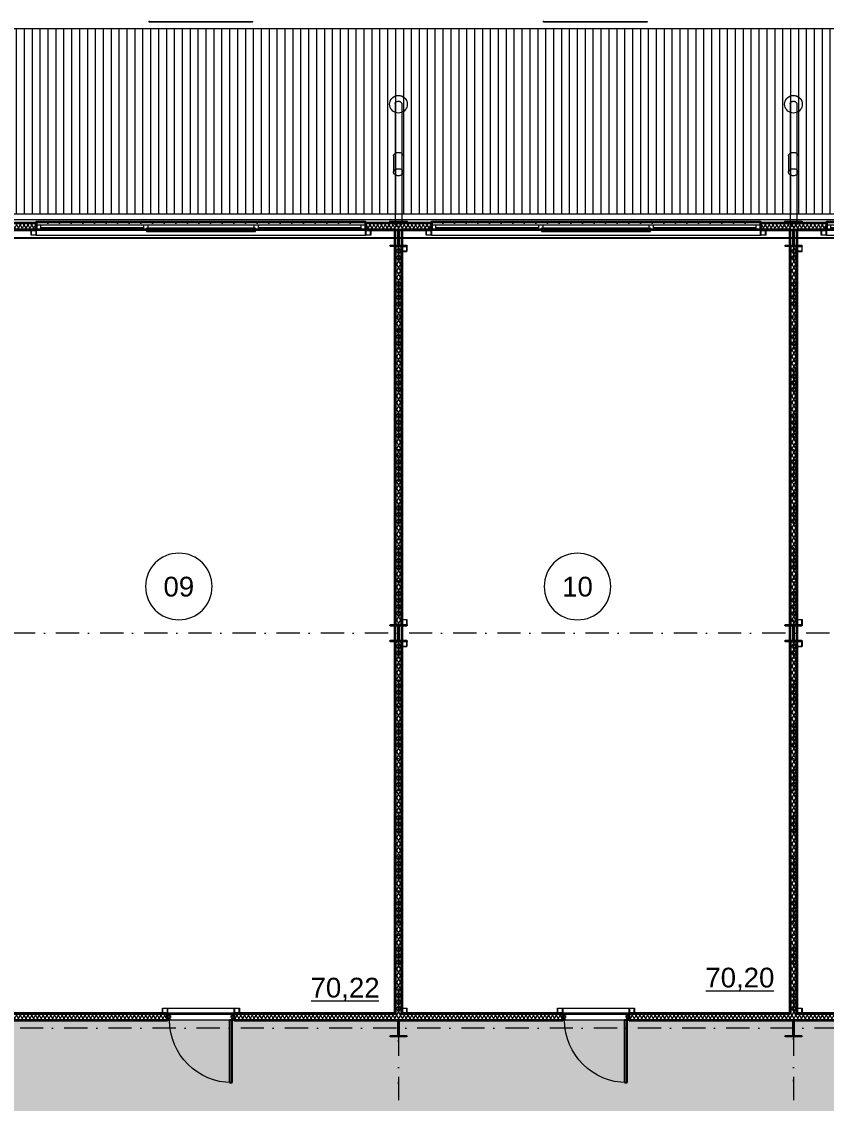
# Model space of a CAD drawing. Header units: millimetres. Extents: x -10605 to 103276, y -15987 to 52426.
# Drawn here: x 64277 to 76500, y 26860 to 43285 of the extents above; entities that cross this region are included whole.
import ezdxf
from ezdxf.enums import TextEntityAlignment as Align

# ---------------------------------------------------------------- set-up
doc = ezdxf.new("R2010")
doc.units = ezdxf.units.MM
doc.header["$MEASUREMENT"] = 0
for name, pattern in [('Dot & Dashed', [670.277762, 352.777767, -176.388884, 0, -141.111112]), ('Крупный пунктир', [634.99999, 0, -634.99999]), ('Пунктирная', [176.388884, 0, -176.388884])]:
    doc.linetypes.add(name, pattern=pattern)
for name, color, linetype, lineweight in [('0_Ном._пера__200', 7, 'Continuous', 0), ('0_Ном._пера__98', 7, 'Continuous', 25), ('Двери Archicad_Ном._пера__3', 7, 'Continuous', 0), ('Двери Archicad_Ном._пера__97', 7, 'Continuous', 35), ('Двери Archicad_Ном._пера__98', 7, 'Continuous', 25), ('Металлический каркас здания_Ном._пера__98', 7, 'Continuous', 25), ('Металлический каркас здания_Ном._пера__99', 7, 'Continuous', 15), ('Окна Archicad_Ном._пера__100', 7, 'Continuous', 9), ('Окна Archicad_Ном._пера__3', 7, 'Continuous', 0), ('Окна Archicad_Ном._пера__97', 7, 'Continuous', 35), ('Оси_Ном._пера__200', 7, 'Continuous', 0), ('Паспорта Зон Archicad_Ном._пера__100', 7, 'Continuous', 9), ('Стены _Ном._пера__200', 7, 'Continuous', 0), ('Стены _Ном._пера__97', 7, 'Continuous', 35), ('Стены _Ном._пера__99', 7, 'Continuous', 15)]:
    doc.layers.add(name, color=color, linetype=linetype, lineweight=lineweight)
for name, color, linetype, lineweight, true_color in [('0_Ном._пера__92', 7, 'Continuous', 20, 0xc2e9e9e9), ('Зоны_Ном._пера__121', 7, 'Continuous', 35, 0xc2deab72), ('Зоны_Ном._пера__2', 7, 'Continuous', 0, 0xc2747474), ('Стены _Ном._пера__94', 7, 'Continuous', 5, 0xc29f9f9f)]:
    doc.layers.add(name, color=color, linetype=linetype, lineweight=lineweight, true_color=true_color)
for name, color, linetype in [('Двери Archicad', 7, 'Continuous'), ('Зоны', 7, 'Continuous'), ('Металлический каркас здания', 7, 'Continuous'), ('Окна Archicad', 7, 'Continuous'), ('Оси', 7, 'Continuous'), ('Стены', 7, 'Continuous')]:
    doc.layers.add(name, color=color, linetype=linetype)
doc.styles.add('РЎР“Р•РќР•Р\xa0РР\xa0_РЎРўРР›Р¬_1', font='arial.ttf')
pattern_1 = [(60, (0, 0), (-43.30127, 25), []), (120, (0, 0), (43.30127, 25), [])]
pattern_2 = [(90, (0, 0), (-60, 0), [])]

# ---------------------------------------------------------------- blocks, each defined once
blk = doc.blocks.new('Перекрытие_1', base_point=(98125, 40125))
at = {"layer": '0_Ном._пера__200', "color": 7, "linetype": 'Continuous', "lineweight": 0, "flags": 128}
blk.add_lwpolyline([(98125, 40125), (51875, 40125), (51875, 29425), (46123, 29425), (46123, 40125), (-125, 40125), (-125, -125), (46125, -125), (46125, 10575), (51875, 10575), (51875, -125), (98125, -125)], close=True, dxfattribs=at)
blk = doc.blocks.new('Стена_11', base_point=(76000, 28125))
at = {"layer": 'Стены', "linetype": 'Continuous', "lineweight": 0, "true_color": 0x000000}
h = blk.add_hatch(dxfattribs=at)
h.set_pattern_fill('Batt_Insulation__3_', color=18, style=0, pattern_type=2)
h.set_pattern_definition(pattern_1)
h.paths.add_polyline_path([(76050, 28125), (76050, 33875), (75950, 33875), (75950, 28125)])
h = blk.add_hatch(dxfattribs=at)
h.set_pattern_fill('Batt_Insulation__3_', color=18, style=0, pattern_type=2)
h.set_pattern_definition(pattern_1)
h.paths.add_polyline_path([(76050, 28125), (75955, 28125), (75955, 28115), (76050, 28115)])
at = {"layer": 'Стены _Ном._пера__97', "color": 7, "linetype": 'Continuous', "lineweight": 35, "flags": 128}
for points in [[(76050, 33875), (75950, 33875)], [(75950, 33875), (75950, 28225)], [(76050, 28225), (76050, 33875)], [(75950, 28125), (76050, 28125)]]:
    blk.add_lwpolyline(points, dxfattribs=at)
blk = doc.blocks.new('Стена_14', base_point=(70000, 28125))
at = {"layer": 'Стены', "linetype": 'Continuous', "lineweight": 0, "true_color": 0x000000}
h = blk.add_hatch(dxfattribs=at)
h.set_pattern_fill('Batt_Insulation__3_', color=18, style=0, pattern_type=2)
h.set_pattern_definition(pattern_1)
h.paths.add_polyline_path([(70050, 28125), (70050, 33875), (69950, 33875), (69950, 28125)])
h = blk.add_hatch(dxfattribs=at)
h.set_pattern_fill('Batt_Insulation__3_', color=18, style=0, pattern_type=2)
h.set_pattern_definition(pattern_1)
h.paths.add_polyline_path([(70050, 28125), (69955, 28125), (69955, 28115), (70050, 28115)])
at = {"layer": 'Стены _Ном._пера__97', "color": 7, "linetype": 'Continuous', "lineweight": 35, "flags": 128}
for points in [[(70050, 33875), (69950, 33875)], [(69950, 33875), (69950, 28225)], [(70050, 28225), (70050, 33875)], [(69950, 28125), (70050, 28125)]]:
    blk.add_lwpolyline(points, dxfattribs=at)
blk = doc.blocks.new('Стена_43', base_point=(76000, 34125))
at = {"layer": 'Стены', "linetype": 'Continuous', "lineweight": 0, "true_color": 0x000000}
h = blk.add_hatch(dxfattribs=at)
h.set_pattern_fill('Batt_Insulation__3_', color=18, style=0, pattern_type=2)
h.set_pattern_definition(pattern_1)
h.paths.add_polyline_path([(76050, 34125), (76050, 39875), (75950, 39875), (75950, 34125)])
at = {"layer": 'Стены _Ном._пера__97', "color": 7, "linetype": 'Continuous', "lineweight": 35, "flags": 128}
for points in [[(76050, 39875), (75950, 39875)], [(75950, 39875), (75950, 34125)], [(76050, 34125), (76050, 39875)], [(75950, 34125), (76050, 34125)]]:
    blk.add_lwpolyline(points, dxfattribs=at)
blk = doc.blocks.new('Стена_47', base_point=(70000, 34125))
at = {"layer": 'Стены', "linetype": 'Continuous', "lineweight": 0, "true_color": 0x000000}
h = blk.add_hatch(dxfattribs=at)
h.set_pattern_fill('Batt_Insulation__3_', color=18, style=0, pattern_type=2)
h.set_pattern_definition(pattern_1)
h.paths.add_polyline_path([(70050, 34125), (70050, 39875), (69950, 39875), (69950, 34125)])
at = {"layer": 'Стены _Ном._пера__97', "color": 7, "linetype": 'Continuous', "lineweight": 35, "flags": 128}
for points in [[(70050, 39875), (69950, 39875)], [(69950, 39875), (69950, 34125)], [(70050, 34125), (70050, 39875)], [(69950, 34125), (70050, 34125)]]:
    blk.add_lwpolyline(points, dxfattribs=at)
blk = doc.blocks.new('Лист Профилированный 27')
at = {"layer": 'Стены _Ном._пера__94', "linetype": 'Continuous', "lineweight": 5, "true_color": 0x9f9f9f}
h = blk.add_hatch(dxfattribs=at)
h.set_pattern_fill('Barabбs_tйglakц_бllу_dupla', color=253, style=0, pattern_type=2)
h.set_pattern_definition([(90, (0, 0), (-120, 0), [])])
h.paths.add_polyline_path([(0, 200), (0, 0), (90395, 0), (90395, 200), (90395, 2610), (90395, 2809), (0, 2809), (0, 2610)])
at = {"layer": 'Стены _Ном._пера__99', "color": 7, "linetype": 'Continuous', "lineweight": 15, "flags": 128}
blk.add_lwpolyline([(0, 200), (0, 0), (90395, 0), (90395, 200), (90395, 2610), (90395, 2809), (0, 2809), (0, 2610)], close=True, dxfattribs=at)
blk = doc.blocks.new('Конструктор Кровли 27')
at = {"layer": '0_Ном._пера__92', "color": 254, "linetype": 'Continuous', "lineweight": 20, "true_color": 0xe9e9e9, "flags": 128}
blk.add_lwpolyline([(0, 46123), (0, 0), (40000, 0), (40000, 46125), (29425, 46125), (29425, 51875), (40000, 51875), (40000, 98000), (0, 98000), (0, 51875), (10575, 51875), (10575, 46123)], close=True, dxfattribs=at)
blk = doc.blocks.new('Колонна SHS ГК 27')
at = {"layer": 'Металлический каркас здания_Ном._пера__99', "linetype": 'Continuous', "lineweight": 0, "true_color": 0xffffff}
h = blk.add_hatch(dxfattribs=at)
h.set_pattern_fill('Barabбs_tйglakц_бllу', style=0, pattern_type=2)
h.set_pattern_definition(pattern_2)
h.paths.add_polyline_path([(-40, -40), (40, -40), (40, 40), (-40, 40)])
h.paths.add_polyline_path([(-36.4, -36.4), (-36.4, 36.4), (36.4, 36.4), (36.4, -36.4)], flags=0)
at = {"layer": 'Металлический каркас здания_Ном._пера__99', "color": 7, "linetype": 'Continuous', "lineweight": 15}
for p, q in [((40, 40), (-40, 40)), ((-40, 40), (-40, -40)), ((-36.4, -36.4), (-36.4, 36.4)), ((-36.4, 36.4), (36.4, 36.4)), ((36.4, 36.4), (36.4, -36.4)), ((40, -40), (40, 40)), ((-40, -40), (40, -40)), ((36.4, -36.4), (-36.4, -36.4))]:
    blk.add_line(p, q, dxfattribs=at)
blk = doc.blocks.new('Труба Квадратного Сечения ГК SHS 27')
at = {"layer": 'Металлический каркас здания_Ном._пера__99', "color": 7, "linetype": 'Continuous', "lineweight": 15}
for p, q in [((505, 40), (0, 40)), ((0, 40), (0, 0)), ((0, 0), (0, -40)), ((1010, 40), (505, 40)), ((1010, 0), (1010, 40)), ((1010, -40), (1010, 0)), ((0, -40), (505, -40)), ((505, -40), (1010, -40))]:
    blk.add_line(p, q, dxfattribs=at)
blk = doc.blocks.new('Труба Квадратного Сечения ГК SHS 27_3')
at = {"layer": 'Металлический каркас здания_Ном._пера__99', "color": 7, "linetype": 'Continuous', "lineweight": 15}
for p, q in [((2500, 40), (0, 40)), ((0, 40), (0, 0)), ((0, 0), (0, -40)), ((5000, 40), (2500, 40)), ((5000, 0), (5000, 40)), ((5000, -40), (5000, 0)), ((0, -40), (2500, -40)), ((2500, -40), (5000, -40))]:
    blk.add_line(p, q, dxfattribs=at)
blk = doc.blocks.new('Стена_55', base_point=(3803, 40236))
at = {"layer": 'Стены _Ном._пера__200', "color": 7, "linetype": 'Continuous', "lineweight": 0}
blk.add_line((3803, 40237), (94198, 40237), dxfattribs=at)
at = {"layer": 'Стены _Ном._пера__200', "color": 7, "linetype": 'Continuous', "lineweight": 0, "flags": 128}
for points in [[(94198, 40276), (3803, 40276)], [(3803, 40236), (94198, 40236)]]:
    blk.add_lwpolyline(points, dxfattribs=at)
blk = doc.blocks.new('Кладовая_09_9', base_point=(66931, 34815))
at = {"layer": 'Паспорта Зон Archicad_Ном._пера__100', "color": 7, "linetype": 'Continuous', "lineweight": 9}
blk.add_line((68675, 28418), (69705, 28418), dxfattribs=at)
for start, end in [(0, 180), (180, 0)]:
    blk.add_arc((66665, 34708), 506, start, end, dxfattribs=at)
at = {"layer": 'Паспорта Зон Archicad_Ном._пера__100', "color": 7, "lineweight": 9, "style": 'РЎР“Р•РќР•Р\xa0РР\xa0_РЎРўРР›Р¬_1'}
for tag, p in [('ROOM_NUMBER', (66665, 34706)), ('ROOM_AREA', (69190, 28617))]:
    blk.add_attdef(tag, text='', height=300, dxfattribs=at).set_placement(p, align=Align.MIDDLE_CENTER)
blk = doc.blocks.new('Кладовая_10_10', base_point=(73018, 34869))
at = {"layer": 'Паспорта Зон Archicad_Ном._пера__100', "color": 7, "linetype": 'Continuous', "lineweight": 9}
blk.add_line((74671, 28571), (75700, 28571), dxfattribs=at)
for start, end in [(0, 180), (180, 0)]:
    blk.add_arc((72720, 34708), 506, start, end, dxfattribs=at)
at = {"layer": 'Паспорта Зон Archicad_Ном._пера__100', "color": 7, "lineweight": 9, "style": 'РЎР“Р•РќР•Р\xa0РР\xa0_РЎРўРР›Р¬_1'}
for tag, p in [('ROOM_NUMBER', (72720, 34706)), ('ROOM_AREA', (75186, 28770))]:
    blk.add_attdef(tag, text='', height=300, dxfattribs=at).set_placement(p, align=Align.MIDDLE_CENTER)
blk = doc.blocks.new('Холл_37_39', base_point=(73310, 16745))
at = {"layer": 'Зоны_Ном._пера__2', "linetype": 'Continuous', "lineweight": 0, "true_color": 0x1d1d1d}
h = blk.add_hatch(color=250, dxfattribs=at)
h.paths.add_polyline_path([(93775, 11875), (93775, 28125), (51875, 28125), (51875, 11875)])
h.paths.add_polyline_path([(58125, 18125), (58125, 21875), (87875, 21875), (87875, 18125)], flags=0)
at = {"layer": 'Паспорта Зон Archicad_Ном._пера__100', "color": 7, "lineweight": 9, "style": 'РЎР“Р•РќР•Р\xa0РР\xa0_РЎРўРР›Р¬_1'}
for tag, p in [('ROOM_NUMBER', (73310, 15496)), ('ROOM_AREA', (92885, 12402))]:
    blk.add_attdef(tag, text='', height=300, dxfattribs=at).set_placement(p, align=Align.MIDDLE_CENTER)
blk = doc.blocks.new('Однопольная Дверь 27')
at = {"layer": 'Двери Archicad_Ном._пера__3', "color": 7, "linetype": 'Continuous', "lineweight": 0}
blk.add_arc((475, 0), 950, 90, 180, dxfattribs=at)
at = {"layer": 'Двери Archicad_Ном._пера__97', "color": 7, "linetype": 'Continuous', "lineweight": 35}
for p, q in [((-505, 0), (-505, -70)), ((-505, 0), (-505, -70)), ((505, 0), (505, -70)), ((505, 0), (505, -70)), ((-505, -70), (-505, -100)), ((505, -70), (505, -100))]:
    blk.add_line(p, q, dxfattribs=at)
at = {"layer": 'Двери Archicad_Ном._пера__98', "color": 7, "linetype": 'Continuous', "lineweight": 25}
for p, q in [((435, 0), (435, 950)), ((435, 950), (475, 950)), ((475, 950), (475, 0)), ((-475, 0), (-505, 0)), ((-505, 0), (-505, -70)), ((-475, -40), (-475, 0)), ((475, 0), (435, 0)), ((505, 0), (475, 0)), ((475, 0), (475, -40)), ((505, -70), (505, 0)), ((-505, -70), (-465, -70)), ((-465, -40), (-475, -40)), ((-465, -70), (-465, -40)), ((475, -40), (465, -40)), ((465, -40), (465, -70)), ((465, -70), (505, -70))]:
    blk.add_line(p, q, dxfattribs=at)
blk = doc.blocks.new('Стена_87', base_point=(51875, 28225))
at = {"layer": 'Стены', "linetype": 'Continuous', "lineweight": 0, "true_color": 0x000000}
h = blk.add_hatch(dxfattribs=at)
h.set_pattern_fill('Batt_Insulation__3_', color=18, style=0, pattern_type=2)
h.set_pattern_definition(pattern_1)
h.paths.add_polyline_path([(64050, 28225), (64050, 28125), (66495, 28125), (66495, 28225)])
h = blk.add_hatch(dxfattribs=at)
h.set_pattern_fill('Batt_Insulation__3_', color=18, style=0, pattern_type=2)
h.set_pattern_definition(pattern_1)
h.paths.add_polyline_path([(67505, 28125), (69950, 28125), (69950, 28225), (67505, 28225)])
h = blk.add_hatch(dxfattribs=at)
h.set_pattern_fill('Batt_Insulation__3_', color=18, style=0, pattern_type=2)
h.set_pattern_definition(pattern_1)
h.paths.add_polyline_path([(70050, 28225), (70050, 28125), (72495, 28125), (72495, 28225)])
h = blk.add_hatch(dxfattribs=at)
h.set_pattern_fill('Batt_Insulation__3_', color=18, style=0, pattern_type=2)
h.set_pattern_definition(pattern_1)
h.paths.add_polyline_path([(73505, 28125), (75950, 28125), (75950, 28225), (73505, 28225)])
h = blk.add_hatch(dxfattribs=at)
h.set_pattern_fill('Batt_Insulation__3_', color=18, style=0, pattern_type=2)
h.set_pattern_definition(pattern_1)
h.paths.add_polyline_path([(76050, 28225), (76050, 28125), (78495, 28125), (78495, 28225)])
at = {"layer": 'Стены _Ном._пера__97', "color": 7, "linetype": 'Continuous', "lineweight": 35}
for p, q in [((66495, 28195), (66495, 28225)), ((66495, 28125), (66495, 28195)), ((67505, 28195), (67505, 28225)), ((67505, 28125), (67505, 28195)), ((72495, 28195), (72495, 28225)), ((72495, 28125), (72495, 28195)), ((73505, 28195), (73505, 28225)), ((73505, 28125), (73505, 28195))]:
    blk.add_line(p, q, dxfattribs=at)
at = {"layer": 'Стены _Ном._пера__97', "color": 7, "linetype": 'Continuous', "lineweight": 35, "flags": 128}
for points in [[(66495, 28225), (64050, 28225)], [(64050, 28125), (66495, 28125)], [(69950, 28225), (67505, 28225)], [(67505, 28125), (69950, 28125)], [(72495, 28225), (70050, 28225)], [(70050, 28125), (72495, 28125)], [(75950, 28225), (73505, 28225)], [(73505, 28125), (75950, 28125)], [(78495, 28225), (76050, 28225)], [(76050, 28125), (78495, 28125)]]:
    blk.add_lwpolyline(points, dxfattribs=at)
at = {"layer": 'Двери Archicad', "color": 7, "linetype": 'Continuous', "lineweight": 50, "xscale": -1, "zscale": 1000, "rotation": 180}
for p in [(67000, 28125), (73000, 28125)]:
    blk.add_blockref('Однопольная Дверь 27', p, dxfattribs=at)
blk = doc.blocks.new('Колонна Универсальная 27')
at = {"layer": 'Металлический каркас здания_Ном._пера__98', "linetype": 'Continuous', "lineweight": 0, "true_color": 0xffffff}
h = blk.add_hatch(dxfattribs=at)
h.set_pattern_fill('Barabбs_tйglakц_бllу', style=0, pattern_type=2)
h.set_pattern_definition(pattern_2)
h.paths.add_polyline_path([(-125, -125), (125, -125), (125, -113), (4, -113), (4, 113), (125, 113), (125, 125), (-125, 125), (-125, 113), (-4, 113), (-4, -113), (-125, -113)])
at = {"layer": 'Металлический каркас здания_Ном._пера__98', "color": 7, "linetype": 'Continuous', "lineweight": 25}
for p, q in [((125, 125), (-125, 125)), ((-125, 125), (-125, 113)), ((-125, 113), (-4, 113)), ((-4, 113), (-4, -113)), ((4, -113), (4, 113)), ((4, 113), (125, 113)), ((125, 113), (125, 125)), ((-4, -113), (-125, -113)), ((-125, -113), (-125, -125)), ((-125, -125), (125, -125)), ((125, -113), (4, -113)), ((125, -125), (125, -113))]:
    blk.add_line(p, q, dxfattribs=at)
blk = doc.blocks.new('Стандартный Маркер Сетки_2')
at = {"layer": 'Оси_Ном._пера__200', "color": 7, "linetype": 'Dot & Dashed', "lineweight": 0}
blk.add_line((0, 0), (107930, 0), dxfattribs=at)
at = {"layer": 'Оси_Ном._пера__200', "color": 7, "lineweight": 0, "style": 'РЎР“Р•РќР•Р\xa0РР\xa0_РЎРўРР›Р¬_1'}
blk.add_attdef('AC_MarkerText_1', text='', height=300, dxfattribs=at).set_placement((108330, 150), align=Align.TOP_CENTER)
blk = doc.blocks.new('Стандартный Маркер Сетки_3')
at = {"layer": 'Оси_Ном._пера__200', "color": 7, "linetype": 'Dot & Dashed', "lineweight": 0}
blk.add_line((0, 0), (107930, 0), dxfattribs=at)
at = {"layer": 'Оси_Ном._пера__200', "color": 7, "lineweight": 0, "style": 'РЎР“Р•РќР•Р\xa0РР\xa0_РЎРўРР›Р¬_1'}
blk.add_attdef('AC_MarkerText_1', text='', height=300, dxfattribs=at).set_placement((108330, 150), align=Align.TOP_CENTER)
blk = doc.blocks.new('Стандартный Маркер Сетки')
at = {"layer": 'Оси_Ном._пера__200', "color": 7, "linetype": 'Dot & Dashed', "lineweight": 0}
blk.add_line((0, 0), (107805, 0), dxfattribs=at)
at = {"layer": 'Оси_Ном._пера__200', "color": 7, "lineweight": 0, "style": 'РЎР“Р•РќР•Р\xa0РР\xa0_РЎРўРР›Р¬_1'}
blk.add_attdef('AC_MarkerText_1', text='', height=300, dxfattribs=at).set_placement((108205, 150), align=Align.TOP_CENTER)
blk = doc.blocks.new('3D текст 27_9')
at = {"layer": 'Стены _Ном._пера__99', "color": 7, "linetype": 'Continuous', "lineweight": 15}
for q in [(0, 0), (1571.99, -10)]:
    blk.add_line((1571.99, 0), q, dxfattribs=at)
at = {"layer": 'Стены _Ном._пера__99', "color": 7, "linetype": 'Continuous', "lineweight": 15, "flags": 128}
blk.add_lwpolyline([(0, 0), (0, -10), (1571.99, -10), (1571.99, 0)], close=True, dxfattribs=at)
at = {"layer": 'Стены _Ном._пера__99', "color": 7, "linetype": 'Continuous', "lineweight": 15}
blk.add_point((1571.99, 0), dxfattribs=at)
blk = doc.blocks.new('3D текст 27_8')
at = {"layer": 'Стены _Ном._пера__99', "color": 7, "linetype": 'Continuous', "lineweight": 15}
for q in [(0, 0), (1569.67, -10)]:
    blk.add_line((1569.67, 0), q, dxfattribs=at)
at = {"layer": 'Стены _Ном._пера__99', "color": 7, "linetype": 'Continuous', "lineweight": 15, "flags": 128}
blk.add_lwpolyline([(0, 0), (0, -10), (1569.67, -10), (1569.67, 0)], close=True, dxfattribs=at)
at = {"layer": 'Стены _Ном._пера__99', "color": 7, "linetype": 'Continuous', "lineweight": 15}
blk.add_point((1569.67, 0), dxfattribs=at)
blk = doc.blocks.new('Цилиндр 27')
at = {"layer": 'Стены _Ном._пера__200', "color": 7, "linetype": 'Continuous', "lineweight": 0}
for p, q in [((-33, 17), (-35, 9)), ((-35, 9), (-35, 0)), ((-35, 0), (-35, -9)), ((-31, 25), (-33, 17)), ((-27, 32), (-31, 25)), ((-23, 38), (-27, 32)), ((-18, 43), (-23, 38)), ((-12, 47), (-18, 43)), ((-6, 49), (-12, 47)), ((0, 50), (-6, 49)), ((0, 50), (1831, 50)), ((1798, 17), (1796, 9)), ((1796, 9), (1796, 0)), ((1796, 0), (1796, -9)), ((1801, 25), (1798, 17)), ((1804, 32), (1801, 25)), ((1809, 38), (1804, 32)), ((1814, 43), (1809, 38)), ((1819, 47), (1814, 43)), ((1825, 49), (1819, 47)), ((1831, 50), (1825, 49)), ((1837, 49), (1831, 50)), ((1843, 47), (1837, 49)), ((1849, 43), (1843, 47)), ((1854, 38), (1849, 43)), ((1858, 32), (1854, 38)), ((1862, 25), (1858, 32)), ((1865, 17), (1862, 25)), ((1866, 9), (1865, 17)), ((1867, 0), (1866, 9)), ((1866, -9), (1867, 0)), ((-35, -9), (-33, -17)), ((-33, -17), (-31, -25)), ((-31, -25), (-27, -32)), ((-27, -32), (-23, -38)), ((-23, -38), (-18, -43)), ((-18, -43), (-12, -47)), ((-12, -47), (-6, -49)), ((-6, -49), (0, -50)), ((0, -50), (1831, -50)), ((1796, -9), (1798, -17)), ((1798, -17), (1801, -25)), ((1801, -25), (1804, -32)), ((1804, -32), (1809, -38)), ((1809, -38), (1814, -43)), ((1814, -43), (1819, -47)), ((1819, -47), (1825, -49)), ((1825, -49), (1831, -50)), ((1831, -50), (1837, -49)), ((1837, -49), (1843, -47)), ((1843, -47), (1849, -43)), ((1849, -43), (1854, -38)), ((1854, -38), (1858, -32)), ((1858, -32), (1862, -25)), ((1862, -25), (1865, -17)), ((1865, -17), (1866, -9))]:
    blk.add_line(p, q, dxfattribs=at)
blk = doc.blocks.new('Цилиндр 27_2')
at = {"layer": 'Стены _Ном._пера__200', "color": 7, "linetype": 'Continuous', "lineweight": 0}
for p, q in [((-132, 23), (-134, 0)), ((-126, 46), (-132, 23)), ((-128, 23), (-130, 0)), ((-122, 46), (-128, 23)), ((-116, 67), (-126, 46)), ((-112, 67), (-122, 46)), ((-102, 86), (-116, 67)), ((-99, 86), (-112, 67)), ((-86, 102), (-102, 86)), ((-82, 102), (-99, 86)), ((-67, 116), (-86, 102)), ((-63, 116), (-82, 102)), ((-46, 126), (-67, 116)), ((-42, 126), (-63, 116)), ((-23, 132), (-46, 126)), ((-20, 132), (-42, 126)), ((0, 134), (-23, 132)), ((3, 134), (-20, 132)), ((0, 134), (3, 134)), ((27, 132), (3, 134)), ((49, 126), (27, 132)), ((70, 116), (49, 126)), ((89, 102), (70, 116)), ((106, 86), (89, 102)), ((119, 67), (106, 86)), ((129, 46), (119, 67)), ((135, 23), (129, 46)), ((137, 0), (135, 23)), ((135, -23), (137, 0)), ((-134, 0), (-132, -23)), ((-132, -23), (-126, -46)), ((-130, 0), (-128, -23)), ((-128, -23), (-122, -46)), ((-126, -46), (-116, -67)), ((-122, -46), (-112, -67)), ((-116, -67), (-102, -86)), ((-112, -67), (-99, -86)), ((-102, -86), (-86, -102)), ((-99, -86), (-82, -102)), ((-86, -102), (-67, -116)), ((-82, -102), (-63, -116)), ((-67, -116), (-46, -126)), ((-63, -116), (-42, -126)), ((-46, -126), (-23, -132)), ((-42, -126), (-20, -132)), ((-23, -132), (0, -134)), ((-20, -132), (3, -134)), ((0, -134), (3, -134)), ((3, -134), (27, -132)), ((27, -132), (49, -126)), ((49, -126), (70, -116)), ((70, -116), (89, -102)), ((89, -102), (106, -86)), ((106, -86), (119, -67)), ((119, -67), (129, -46)), ((129, -46), (135, -23))]:
    blk.add_line(p, q, dxfattribs=at)
blk = doc.blocks.new('Цилиндр 27_3')
at = {"layer": 'Стены _Ном._пера__200', "color": 7, "linetype": 'Continuous', "lineweight": 0}
for p, q in [((0, 134), (0, 132)), ((0, 134), (30, 134)), ((0, 132), (0, 126)), ((0, 126), (0, 116)), ((0, 116), (0, 102)), ((0, 102), (0, 86)), ((0, 86), (0, 67)), ((0, 67), (0, 46)), ((0, 46), (0, 23)), ((0, 23), (0, 0)), ((0, 0), (0, -23)), ((30, 134), (30, 132)), ((30, 132), (30, 126)), ((30, 126), (30, 116)), ((30, 116), (30, 102)), ((30, 102), (30, 86)), ((30, 86), (30, 67)), ((30, 67), (30, 46)), ((30, 46), (30, 23)), ((30, 23), (30, 0)), ((30, 0), (30, -23)), ((0, -23), (0, -46)), ((0, -46), (0, -67)), ((0, -67), (0, -86)), ((0, -86), (0, -102)), ((0, -102), (0, -116)), ((0, -116), (0, -126)), ((0, -126), (0, -132)), ((0, -132), (0, -134)), ((0, -134), (30, -134)), ((30, -23), (30, -46)), ((30, -46), (30, -67)), ((30, -67), (30, -86)), ((30, -86), (30, -102)), ((30, -102), (30, -116)), ((30, -116), (30, -126)), ((30, -126), (30, -132)), ((30, -132), (30, -134))]:
    blk.add_line(p, q, dxfattribs=at)
blk = doc.blocks.new('Цилиндр 27_4')
at = {"layer": 'Стены _Ном._пера__200', "color": 7, "linetype": 'Continuous', "lineweight": 0}
for p, q in [((-52, 13), (-53, 0)), ((-53, 0), (-52, -13)), ((-50, 26), (-52, 13)), ((-46, 37), (-50, 26)), ((-41, 48), (-46, 37)), ((-34, 57), (-41, 48)), ((-27, 65), (-34, 57)), ((-18, 70), (-27, 65)), ((-9, 74), (-18, 70)), ((0, 75), (-9, 74)), ((0, 75), (248, 75)), ((196, 13), (195, 0)), ((195, 0), (196, -13)), ((198, 26), (196, 13)), ((202, 37), (198, 26)), ((208, 48), (202, 37)), ((214, 57), (208, 48)), ((222, 65), (214, 57)), ((230, 70), (222, 65)), ((239, 74), (230, 70)), ((248, 75), (239, 74)), ((257, 74), (248, 75)), ((266, 70), (257, 74)), ((275, 65), (266, 70)), ((282, 57), (275, 65)), ((289, 48), (282, 57)), ((294, 37), (289, 48)), ((298, 26), (294, 37)), ((300, 13), (298, 26)), ((301, 0), (300, 13)), ((300, -13), (301, 0)), ((-52, -13), (-50, -26)), ((-50, -26), (-46, -37)), ((-46, -37), (-41, -48)), ((-41, -48), (-34, -57)), ((-34, -57), (-27, -65)), ((-27, -65), (-18, -70)), ((-18, -70), (-9, -74)), ((-9, -74), (0, -75)), ((0, -75), (248, -75)), ((196, -13), (198, -26)), ((198, -26), (202, -37)), ((202, -37), (208, -48)), ((208, -48), (214, -57)), ((214, -57), (222, -65)), ((222, -65), (230, -70)), ((230, -70), (239, -74)), ((239, -74), (248, -75)), ((248, -75), (257, -74)), ((257, -74), (266, -70)), ((266, -70), (275, -65)), ((275, -65), (282, -57)), ((282, -57), (289, -48)), ((289, -48), (294, -37)), ((294, -37), (298, -26)), ((298, -26), (300, -13))]:
    blk.add_line(p, q, dxfattribs=at)
blk = doc.blocks.new('Двутавp К 26020-83 27_2')
at = {"layer": 'Металлический каркас здания_Ном._пера__98', "color": 7, "linetype": 'Крупный пунктир', "lineweight": 25}
blk.add_line((0, 0), (17750, 0), dxfattribs=at)
blk = doc.blocks.new('Двутавp К 26020-83 27_4')
at = {"layer": 'Металлический каркас здания_Ном._пера__98', "color": 7, "linetype": 'Крупный пунктир', "lineweight": 25}
blk.add_line((0, 0), (39750, 0), dxfattribs=at)
blk = doc.blocks.new('Горизонтальное Многостворчатое Окно 27')
at = {"layer": 'Окна Archicad_Ном._пера__100', "color": 7, "linetype": 'Continuous', "lineweight": 9}
for p, q in [((-2500, 0), (-2430, 0)), ((-2430, 0), (-2430, -70)), ((-873, -70), (-873, 0)), ((-873, 0), (-838, 0)), ((-838, 0), (-828, 0)), ((-828, 25), (-778, 25)), ((-828, -25), (-828, 25)), ((-828, 0), (-828, -25)), ((-778, 25), (-778, -25)), ((-778, 25), (778, 25)), ((-778, 0), (778, 0)), ((778, -25), (778, 25)), ((778, 25), (828, 25)), ((828, 25), (828, -25)), ((828, -25), (828, 0)), ((828, 0), (838, 0)), ((838, 0), (873, 0)), ((873, 0), (873, -70)), ((2430, -70), (2430, 0)), ((2430, 0), (2500, 0)), ((-2430, -70), (-2500, -70)), ((-838, -70), (-873, -70)), ((-803, -70), (-838, -70)), ((-828, -25), (-803, -25)), ((-778, -25), (-828, -25)), ((-803, -25), (-803, -70)), ((778, -25), (-778, -25)), ((828, -25), (778, -25)), ((803, -70), (803, -25)), ((803, -25), (828, -25)), ((838, -70), (803, -70)), ((873, -70), (838, -70)), ((2500, -70), (2430, -70))]:
    blk.add_line(p, q, dxfattribs=at)
at = {"layer": 'Окна Archicad_Ном._пера__3', "color": 7, "linetype": 'Continuous', "lineweight": 0}
for p, q in [((-2500, 0), (2500, 0)), ((-2430, 0), (-873, 0)), ((-778, 25), (778, 25)), ((873, 0), (2430, 0)), ((-2500, -100), (-2500, -130)), ((-2500, -130), (2500, -130)), ((-2430, -35), (-873, -35)), ((-873, -70), (-2430, -70)), ((803, -70), (-803, -70)), ((873, -35), (2430, -35)), ((2430, -70), (873, -70)), ((2500, -130), (2500, -100))]:
    blk.add_line(p, q, dxfattribs=at)
at = {"layer": 'Окна Archicad_Ном._пера__3', "color": 7, "linetype": 'Пунктирная', "lineweight": 0}
blk.add_line((-2500, -100), (2500, -100), dxfattribs=at)
at = {"layer": 'Окна Archicad_Ном._пера__97', "color": 7, "linetype": 'Continuous', "lineweight": 35}
for p, q in [((-2500, -70), (-2500, 0)), ((-2500, -70), (-2500, 0)), ((2500, -70), (2500, 0)), ((2500, -70), (2500, 0)), ((-2500, -100), (-2500, -70)), ((2500, -100), (2500, -70))]:
    blk.add_line(p, q, dxfattribs=at)
blk = doc.blocks.new('Стена_102', base_point=(-125, 40125))
at = {"layer": 'Стены', "linetype": 'Continuous', "lineweight": 0, "true_color": 0x000000}
h = blk.add_hatch(dxfattribs=at)
h.set_pattern_fill('Batt_Insulation__3_', color=18, style=0, pattern_type=2)
h.set_pattern_definition(pattern_1)
h.paths.add_polyline_path([(63500, 40195), (63500, 40125), (64500, 40125), (64500, 40195), (64500, 40225), (63500, 40225)])
h = blk.add_hatch(dxfattribs=at)
h.set_pattern_fill('Batt_Insulation__3_', color=18, style=0, pattern_type=2)
h.set_pattern_definition(pattern_1)
h.paths.add_polyline_path([(69500, 40195), (69500, 40125), (70500, 40125), (70500, 40195), (70500, 40225), (69500, 40225)])
h = blk.add_hatch(dxfattribs=at)
h.set_pattern_fill('Batt_Insulation__3_', color=18, style=0, pattern_type=2)
h.set_pattern_definition(pattern_1)
h.paths.add_polyline_path([(75500, 40195), (75500, 40125), (76500, 40125), (76500, 40195), (76500, 40225), (75500, 40225)])
at = {"layer": 'Стены _Ном._пера__97', "color": 7, "linetype": 'Continuous', "lineweight": 35}
for p, q in [((64500, 40225), (64500, 40195)), ((64500, 40195), (64500, 40125)), ((69500, 40225), (69500, 40195)), ((69500, 40195), (69500, 40125)), ((70500, 40225), (70500, 40195)), ((70500, 40195), (70500, 40125)), ((75500, 40225), (75500, 40195)), ((75500, 40195), (75500, 40125)), ((76500, 40225), (76500, 40195)), ((76500, 40195), (76500, 40125))]:
    blk.add_line(p, q, dxfattribs=at)
at = {"layer": 'Стены _Ном._пера__97', "color": 7, "linetype": 'Continuous', "lineweight": 35, "flags": 128}
for points in [[(64500, 40225), (63500, 40225)], [(63500, 40125), (64500, 40125)], [(70500, 40225), (69500, 40225)], [(69500, 40125), (70500, 40125)], [(76500, 40225), (75500, 40225)], [(75500, 40125), (76500, 40125)]]:
    blk.add_lwpolyline(points, dxfattribs=at)
at = {"layer": 'Окна Archicad', "color": 7, "linetype": 'Continuous', "lineweight": 0, "xscale": -1, "zscale": 1000, "rotation": 180}
for p in [(67000, 40125), (73000, 40125), (79000, 40125)]:
    blk.add_blockref('Горизонтальное Многостворчатое Окно 27', p, dxfattribs=at)
blk = doc.blocks.new('Крыша_1', base_point=(0, 0))
at = {"layer": '0_Ном._пера__98', "color": 7, "linetype": 'Continuous', "lineweight": 25, "flags": 128}
blk.add_lwpolyline([(51875, 40000), (98000, 40000)], dxfattribs=at)
blk = doc.blocks.new('Стандартный Маркер Сетки_4')
at = {"layer": 'Оси_Ном._пера__200', "color": 7, "linetype": 'Dot & Dashed', "lineweight": 0}
for q in [(55187, 0), (0, 0)]:
    blk.add_line((0, 0), q, dxfattribs=at)
at = {"layer": 'Оси_Ном._пера__200', "color": 7, "lineweight": 0, "style": 'РЎР“Р•РќР•Р\xa0РР\xa0_РЎРўРР›Р¬_1'}
blk.add_attdef('AC_MarkerText_1', text='', height=300, rotation=90, dxfattribs=at).set_placement((55368, -69), align=Align.TOP_CENTER)

msp = doc.modelspace()

# ---------------------------------------------------------------- linework, layer by layer
at = {"layer": 'Зоны_Ном._пера__121', "color": 43, "linetype": 'Continuous', "lineweight": 35, "true_color": 0xdeab72, "flags": 128}
for points in [[(69950.53459, 40125.00012), (64050.00014, 40125.00012), (64050.00014, 28225.00002), (69950.53459, 28225.00002)], [(75950.00014, 28225.00002), (75950.00014, 40125.00012), (70050.53459, 40125.00012), (70050.53459, 28225.00002)], [(81950.71236, 40125.00012), (76050.00014, 40125.00012), (76050.00014, 28225.00002), (81950.71236, 28225.00002)]]:
    msp.add_lwpolyline(points, close=True, dxfattribs=at)
at = {"layer": 'Зоны_Ном._пера__2', "color": 8, "linetype": 'Continuous', "lineweight": 0, "true_color": 0x747474, "flags": 128}
msp.add_lwpolyline([(93775.00014, 11875), (93775.00014, 28125.00005), (51875.00014, 28125.00005), (51875.00014, 11875)], close=True, dxfattribs=at)

# ---------------------------------------------------------------- block references
at = {"color": 7, "linetype": 'Continuous', "lineweight": 0}
msp.add_blockref('Перекрытие_1', (98125.00021, 40125.00012), dxfattribs=at)
at = {"color": 8, "linetype": 'Continuous', "lineweight": 0, "true_color": 0x747474, "zscale": 1000, "rotation": 270}
msp.add_blockref('Конструктор Кровли 27', (0, 40000.00005), dxfattribs=at)
at = {"color": 7, "linetype": 'Continuous', "lineweight": 25}
msp.add_blockref('Крыша_1', (0, 0), dxfattribs=at)
at = {"layer": 'Зоны', "color": 7, "linetype": 'Continuous', "lineweight": 9}
for name, p, values in [('Кладовая_09_9', (66930.80129, 34815.45294), {'ROOM_NUMBER': '09', 'ROOM_AREA': '70,22'}), ('Кладовая_10_10', (73017.95529, 34869.08425), {'ROOM_NUMBER': '10', 'ROOM_AREA': '70,20'})]:
    msp.add_blockref(name, p, dxfattribs=at).add_auto_attribs(values)
msp.add_blockref('Холл_37_39', (73310.14758, 16744.91508), dxfattribs=at)
at = {"layer": 'Металлический каркас здания', "color": 7, "linetype": 'Continuous', "lineweight": 9, "zscale": 1000}
for name, p, rotation in [('Двутавp К 26020-83 27_4', (70000, 39875.00005), 270), ('Двутавp К 26020-83 27_2', (75999.99994, 22125.00005), 90)]:
    msp.add_blockref(name, p, dxfattribs=dict(at, rotation=rotation))
at = {"layer": 'Металлический каркас здания_Ном._пера__98', "color": 7, "linetype": 'Continuous', "lineweight": 25, "xscale": -1, "zscale": 1000}
for p in [(70000.25889, 40000.00005), (76000, 40000.00005), (70000.53444, 33999.99222), (76000.07, 33999.99222), (70000.25889, 28000.00005), (76000, 28000.00005)]:
    msp.add_blockref('Колонна Универсальная 27', p, dxfattribs=at)
at = {"layer": 'Металлический каркас здания_Ном._пера__99', "color": 7, "linetype": 'Continuous', "lineweight": 15, "xscale": -1, "zscale": 1000, "rotation": 180}
for name, p in [('Колонна SHS ГК 27', (64460.0001, 40085.00012)), ('Колонна SHS ГК 27', (69540.0001, 40085.00012)), ('Колонна SHS ГК 27', (70460.0001, 40085.00012)), ('Колонна SHS ГК 27', (75540.0001, 40085.00012)), ('Колонна SHS ГК 27', (76460.0001, 40085.00012)), ('Колонна SHS ГК 27', (66455.00007, 28265.00005)), ('Труба Квадратного Сечения ГК SHS 27', (66495.00007, 28265.00005)), ('Колонна SHS ГК 27', (67545.00007, 28265.00005)), ('Колонна SHS ГК 27', (72455.00007, 28265.00005)), ('Труба Квадратного Сечения ГК SHS 27', (72495.00007, 28265.00005)), ('Колонна SHS ГК 27', (73545.00007, 28265.00005))]:
    msp.add_blockref(name, p, dxfattribs=at)
at = {"layer": 'Металлический каркас здания_Ном._пера__99', "color": 7, "linetype": 'Continuous', "lineweight": 15, "zscale": 1000, "rotation": 180}
for name, p in [('Труба Квадратного Сечения ГК SHS 27_3', (69500.0001, 40085.00012)), ('Труба Квадратного Сечения ГК SHS 27_3', (69500.0001, 40085.00012)), ('Труба Квадратного Сечения ГК SHS 27_3', (75500.0001, 40085.00012)), ('Труба Квадратного Сечения ГК SHS 27_3', (75500.0001, 40085.00012)), ('Труба Квадратного Сечения ГК SHS 27_3', (81500.0001, 40085.00012)), ('Труба Квадратного Сечения ГК SHS 27_3', (81500.0001, 40085.00012)), ('Колонна SHS ГК 27', (70089.99994, 39835.00005)), ('Колонна SHS ГК 27', (76090.00013, 39835.00005))]:
    msp.add_blockref(name, p, dxfattribs=at)
at = {"layer": 'Металлический каркас здания_Ном._пера__99', "color": 7, "linetype": 'Continuous', "lineweight": 15, "xscale": -1, "zscale": 1000}
for p in [(70089.99994, 34164.99222), (76090.00013, 34164.99222), (70089.99994, 33834.99222), (76090.00013, 33834.99222), (70089.99994, 28265.00005), (76090.00013, 28265.00005)]:
    msp.add_blockref('Колонна SHS ГК 27', p, dxfattribs=at)
at = {"layer": 'Оси', "color": 8, "linetype": 'Continuous', "lineweight": 0, "true_color": 0x747474, "xscale": -1, "zscale": 1000}
for name, p in [('Стандартный Маркер Сетки_2', (98125.00021, 40000.00005)), ('Стандартный Маркер Сетки', (98000.00007, 34000.00005)), ('Стандартный Маркер Сетки_3', (98125, 28000.00005))]:
    msp.add_blockref(name, p, dxfattribs=at)
at = {"layer": 'Оси', "color": 8, "linetype": 'Continuous', "lineweight": 0, "true_color": 0x747474, "zscale": 1000, "rotation": 270}
for p in [(70000, 40000.00005), (76000, 40000.00005)]:
    msp.add_blockref('Стандартный Маркер Сетки_4', p, dxfattribs=at)
at = {"layer": 'Стены', "color": 7, "linetype": 'Continuous', "lineweight": 0, "xscale": -1, "zscale": 1000, "rotation": 90}
for name, p in [('Цилиндр 27_2', (70000, 42033.38653)), ('Цилиндр 27', (70000, 42041.51523)), ('Цилиндр 27_2', (76000, 42033.38653)), ('Цилиндр 27', (76000, 42041.51523)), ('Цилиндр 27_4', (70000, 41246.09226)), ('Цилиндр 27_4', (76000, 41246.09226)), ('Цилиндр 27_3', (70000, 40255.07308)), ('Цилиндр 27_3', (76000, 40255.07308))]:
    msp.add_blockref(name, p, dxfattribs=at)
at = {"layer": 'Стены', "color": 7, "lineweight": 35}
for name, p in [('Стена_102', (-125, 40125.00012)), ('Стена_47', (70000, 34124.99222)), ('Стена_43', (76000, 34124.99222)), ('Стена_14', (70000, 28125.00005)), ('Стена_11', (76000, 28125.00005)), ('Стена_87', (51875, 28225.00005))]:
    msp.add_blockref(name, p, dxfattribs=at)
at = {"layer": 'Стены', "color": 7, "lineweight": 0}
msp.add_blockref('Стена_55', (3802.5, 40235.72659), dxfattribs=at)
at = {"layer": 'Стены _Ном._пера__99', "color": 7, "linetype": 'Continuous', "lineweight": 15, "xscale": -1, "zscale": 1000}
for name, p in [('3D текст 27_8', (67784.83493, 43285.00012)), ('3D текст 27_9', (73776.40993, 43285.00012))]:
    msp.add_blockref(name, p, dxfattribs=at)
at = {"layer": 'Стены _Ном._пера__99', "color": 7, "linetype": 'Continuous', "lineweight": 15, "zscale": 1000, "rotation": 180}
msp.add_blockref('Лист Профилированный 27', (94197.5, 43175.00012), dxfattribs=at)

doc.saveas('drawing.dxf')
